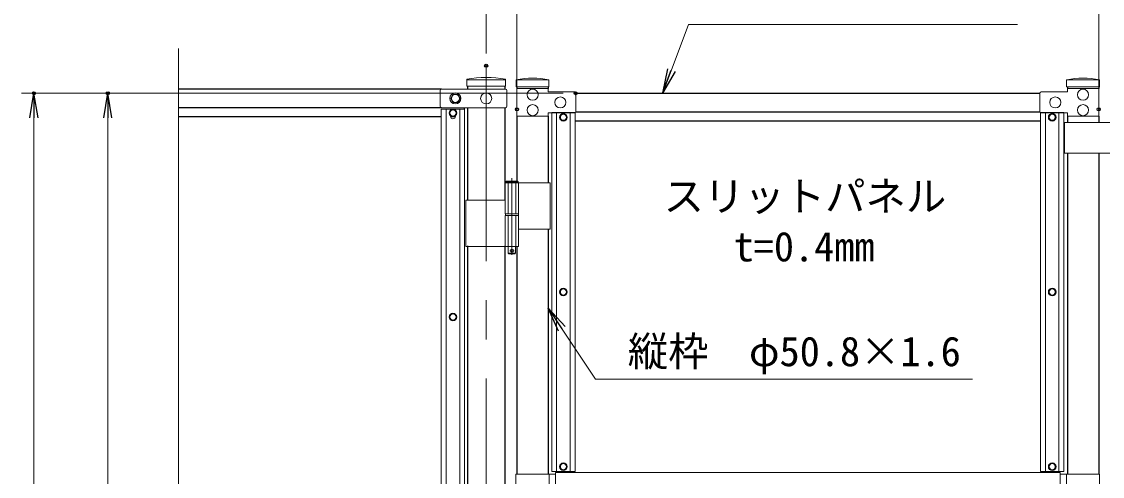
# Model space of a CAD drawing. Units: millimetres, scale not verified. Extents: x -4200 to 4200, y -2970 to 2970.
# Drawn here: x -51 to 1705, y 247 to 986 of the extents above; entities that cross this region are included whole.
import ezdxf
from ezdxf.enums import TextEntityAlignment as Align

# ---------------------------------------------------------------- set-up
doc = ezdxf.new("R2010")
doc.units = ezdxf.units.MM
doc.header["$LTSCALE"] = 10
doc.header["$PDMODE"] = 32
doc.header["$PDSIZE"] = 5
doc.linetypes.add('DASHED', pattern=[7.5, 6, -1.5])
doc.linetypes.add('USER1', pattern=[50.8, 31.75, -6.35, 6.35, -6.35])
for name, color, linetype, lineweight in [('0-1_D-STR1', 1, 'Continuous', 25), ('0-2_D-STR3', 3, 'Continuous', 13), ('0-3_D-BMK', 2, 'USER1', 13), ('0-4_D-STR-DIM', 7, 'Continuous', 13), ('0-7_D-STR-TXT', 7, 'Continuous', 13)]:
    doc.layers.add(name, color=color, linetype=linetype, lineweight=lineweight)
doc.layers.add('0-5_0', color=7, linetype='Continuous')
doc.layers.add('0-6_Defpoints', color=8, linetype='Continuous')
doc.styles.add('ＭＳ ゴシック', font='')
doc.styles.get('ＭＳ ゴシック').set_extended_font_data('MS Gothic')

# ---------------------------------------------------------------- blocks, each defined once
blk = doc.blocks.new('_Open')
at = {"layer": '0-5_0'}
blk.add_line((-10, 1.667), (0, 0), dxfattribs=at)
blk.add_lwpolyline([(-10, -1.667), (0, 0), (-10, 0)], dxfattribs=at)

msp = doc.modelspace()

# ---------------------------------------------------------------- linework, layer by layer
at = {"layer": '0-1_D-STR1'}
for p, q in [((673.35, 881.11), (673.35, 875.9)), ((733.85, 881.11), (733.85, 875.9)), ((753.6, 879.91), (753.6, 876.91)), ((804.4, 879.91), (804.4, 876.91)), ((1647.8, 879.91), (1647.8, 876.91)), ((1698.6, 879.91), (1698.6, 876.91)), ((630.95, 875.9), (203.6, 875.9)), ((848.89, 869.41), (1603.32, 869.41)), ((630.96, 845.9), (203.6, 845.9)), ((668.6, 843.65), (668.6, 845.9)), ((673.35, 845.9), (673.35, 696.4)), ((733.85, 845.9), (733.85, 696.4)), ((630.6, 830.9), (203.6, 830.9)), ((653.48, 830.9), (645.73, 830.9)), ((753.6, 831.91), (753.6, 726.7)), ((804.4, 831.91), (804.4, 723.7)), ((848.89, 839.41), (1603.32, 839.41)), ((1642.1, 837.41), (1642.1, 837.16)), ((1647.8, 831.91), (1647.8, 822.09)), ((1698.6, 831.91), (1698.6, 822.09)), ((848.1, 824.41), (1604.1, 824.41)), ((1647.8, 772.09), (1647.8, 251.7)), ((1698.6, 772.09), (1698.6, 251.7)), ((804.4, 648.7), (804.4, 251.7)), ((673.35, 621.4), (673.35, 166.9)), ((733.85, 621.4), (733.85, 166.9)), ((753.6, 620.7), (753.6, 251.7))]:
    msp.add_line(p, q, dxfattribs=at)
at = {"layer": '0-2_D-STR3'}
for p, q in [((672.15, 881.11), (672.15, 891.99)), ((672.15, 881.11), (735.05, 881.11)), ((673.35, 890.9), (733.85, 890.9)), ((735.05, 881.11), (735.05, 891.99)), ((805.6, 890.91), (752.4, 890.91)), ((752.4, 890.91), (752.4, 879.91)), ((805.6, 879.91), (752.4, 879.91)), ((805.6, 879.91), (805.6, 890.91)), ((1699.8, 890.91), (1646.6, 890.91)), ((1646.6, 890.91), (1646.6, 879.91)), ((1699.8, 879.91), (1646.6, 879.91)), ((1699.8, 879.91), (1699.8, 890.91)), ((628.6, 873.9), (628.6, 847.9)), ((630.6, 875.9), (734.94, 875.9)), ((736.94, 873.9), (736.94, 847.9)), ((849.15, 869.41), (849.15, 839.41)), ((1603.05, 869.41), (1603.05, 839.41)), ((630.6, 845.9), (734.94, 845.9)), ((668.6, 843.65), (630.6, 843.65)), ((630.6, 843.65), (630.6, 169.15)), ((638.6, 843.65), (638.6, 169.15)), ((660.6, 843.65), (660.6, 169.15)), ((668.6, 843.65), (668.6, 169.15)), ((645.6, 831.9), (645.6, 832.6)), ((653.6, 832.6), (653.6, 831.9)), ((848.1, 838.16), (810.1, 838.16)), ((810.1, 838.16), (810.1, 255.15)), ((818.1, 838.16), (818.1, 255.15)), ((840.1, 838.16), (840.1, 255.15)), ((848.1, 838.16), (848.1, 255.15)), ((1604.1, 838.16), (1642.1, 838.16)), ((1604.1, 838.16), (1604.1, 255.15)), ((1612.1, 838.16), (1612.1, 255.15)), ((1634.1, 838.16), (1634.1, 255.15)), ((1642.1, 838.16), (1642.1, 255.15)), ((1763, 822.09), (1643, 822.09)), ((1643, 822.09), (1643, 772.09)), ((1763, 772.09), (1643, 772.09)), ((734.64, 723.7), (734.64, 673.7)), ((807.55, 723.7), (734.64, 723.7)), ((735.44, 725.7), (736.44, 726.7)), ((735.44, 725.7), (735.44, 723.7)), ((735.44, 725.7), (755.44, 725.7)), ((754.44, 726.7), (736.44, 726.7)), ((756.24, 723.7), (756.24, 673.7)), ((807.55, 723.7), (807.55, 648.7)), ((734.64, 695.7), (670.3, 695.7)), ((670.3, 695.7), (670.3, 620.7)), ((756.24, 673.7), (734.64, 673.7)), ((756.24, 670.7), (734.64, 670.7)), ((734.64, 670.7), (734.64, 620.7)), ((734.94, 673.7), (734.94, 670.7)), ((755.94, 670.7), (734.94, 670.7)), ((755.94, 673.7), (755.94, 670.7)), ((756.24, 670.7), (756.24, 620.7)), ((807.55, 648.7), (756.36, 648.7)), ((756.24, 620.7), (670.3, 620.7)), ((751.44, 620.7), (751.44, 609.7)), ((740.44, 608.7), (739.44, 609.7)), ((750.44, 608.7), (740.44, 608.7)), ((750.44, 608.7), (751.44, 609.7)), ((752, 250.9), (752, 200.9)), ((752, 250.9), (816.1, 250.9)), ((806, 250.9), (806, 200.9)), ((848.1, 255.15), (810.1, 255.15)), ((1636.1, 253.4), (816.1, 253.4)), ((816.1, 198.4), (816.1, 253.4)), ((1604.1, 255.15), (1642.1, 255.15)), ((1636.1, 232.4), (1636.1, 253.4)), ((1700.2, 250.9), (1636.1, 250.9)), ((1646.2, 250.9), (1646.2, 232.4)), ((1700.2, 250.9), (1700.2, 232.4))]:
    msp.add_line(p, q, dxfattribs=at)
at = {"layer": '0-2_D-STR3', "linetype": 'DASHED'}
for p, q in [((739.14, 723.7), (739.14, 673.7)), ((751.74, 723.7), (751.74, 673.7)), ((739.14, 670.7), (739.14, 620.7)), ((751.74, 670.7), (751.74, 620.7))]:
    msp.add_line(p, q, dxfattribs=at)
at = {"layer": '0-2_D-STR3'}
for points in [[(646.1, 860.9), (649.85, 867.4), (657.36, 867.4), (661.1, 860.9), (657.36, 854.4), (649.85, 854.4)], [(655.38, 837.4), (652.49, 842.4), (646.72, 842.4), (643.83, 837.4), (646.72, 832.4), (652.49, 832.4)], [(823.33, 830.41), (826.22, 835.41), (831.99, 835.41), (834.88, 830.41), (831.99, 825.41), (826.22, 825.41)], [(823.33, 830.41), (826.22, 835.41), (831.99, 835.41), (834.88, 830.41), (831.99, 825.41), (826.22, 825.41)], [(1628.88, 830.41), (1625.99, 835.41), (1620.22, 835.41), (1617.33, 830.41), (1620.22, 825.41), (1625.99, 825.41)], [(1628.88, 830.41), (1625.99, 835.41), (1620.22, 835.41), (1617.33, 830.41), (1620.22, 825.41), (1625.99, 825.41)], [(823.33, 546.65), (826.22, 551.65), (831.99, 551.65), (834.88, 546.65), (831.99, 541.65), (826.22, 541.65)], [(823.33, 546.65), (826.22, 551.65), (831.99, 551.65), (834.88, 546.65), (831.99, 541.65), (826.22, 541.65)], [(1628.88, 546.65), (1625.99, 551.65), (1620.22, 551.65), (1617.33, 546.65), (1620.22, 541.65), (1625.99, 541.65)], [(1628.88, 546.65), (1625.99, 551.65), (1620.22, 551.65), (1617.33, 546.65), (1620.22, 541.65), (1625.99, 541.65)], [(655.38, 505.9), (652.49, 510.9), (646.72, 510.9), (643.83, 505.9), (646.72, 500.9), (652.49, 500.9)], [(823.33, 262.9), (826.22, 257.9), (831.99, 257.9), (834.88, 262.9), (831.99, 267.9), (826.22, 267.9)], [(823.33, 262.9), (826.22, 257.9), (831.99, 257.9), (834.88, 262.9), (831.99, 267.9), (826.22, 267.9)], [(1628.88, 262.9), (1625.99, 257.9), (1620.22, 257.9), (1617.33, 262.9), (1620.22, 267.9), (1625.99, 267.9)], [(1628.88, 262.9), (1625.99, 257.9), (1620.22, 257.9), (1617.33, 262.9), (1620.22, 267.9), (1625.99, 267.9)]]:
    msp.add_lwpolyline(points, close=True, dxfattribs=at)
for points in [[(804.4, 831.91), (753.6, 831.91), (753.6, 876.91), (804.4, 876.91), (804.4, 871.41), (847.15, 871.41)], [(1647.8, 831.91), (1698.6, 831.91), (1698.6, 876.91), (1647.8, 876.91), (1647.8, 871.41), (1605.05, 871.41)], [(804.4, 831.91), (804.4, 837.41), (847.15, 837.41)], [(1647.8, 831.91), (1647.8, 837.41), (1605.05, 837.41)], [(754.44, 726.7), (755.44, 725.7), (755.44, 723.7)], [(739.44, 620.7), (739.44, 609.7), (751.44, 609.7)]]:
    msp.add_lwpolyline(points, dxfattribs=at)
for centre, radius in [((653.6, 860.9), 9), ((653.6, 860.9), 6.5), ((703.6, 860.9), 9), ((779, 866.91), 9), ((824.15, 854.41), 9), ((1628.05, 854.41), 9), ((1673.2, 866.91), 9), ((649.6, 837.4), 6.25), ((779, 841.91), 9), ((1673.2, 841.91), 9), ((649.6, 837.4), 5), ((829.1, 830.41), 6.25), ((829.1, 830.41), 6.25), ((829.1, 830.41), 5), ((829.1, 830.41), 5), ((1623.1, 830.41), 6.25), ((1623.1, 830.41), 6.25), ((1623.1, 830.41), 5), ((1623.1, 830.41), 5), ((745.44, 613.7), 2.5), ((829.1, 546.65), 6.25), ((829.1, 546.65), 6.25), ((829.1, 546.65), 5), ((829.1, 546.65), 5), ((1623.1, 546.65), 6.25), ((1623.1, 546.65), 6.25), ((1623.1, 546.65), 5), ((1623.1, 546.65), 5), ((649.6, 505.9), 6.25), ((649.6, 505.9), 5), ((829.1, 262.9), 6.25), ((829.1, 262.9), 6.25), ((829.1, 262.9), 5), ((829.1, 262.9), 5), ((1623.1, 262.9), 6.25), ((1623.1, 262.9), 6.25), ((1623.1, 262.9), 5), ((1623.1, 262.9), 5)]:
    msp.add_circle(centre, radius, dxfattribs=at)
for centre, radius, start, end in [((703.6, 735.11), 160, 78.66399, 101.33601), ((779, 774.48), 119.43, 77.13052, 102.86948), ((1673.2, 774.48), 119.43, 77.13052, 102.86948), ((630.6, 873.9), 2, 90, 180), ((734.94, 873.9), 2, 0, 90), ((847.15, 869.41), 2, 0, 90), ((1605.05, 869.41), 2, 90, 180), ((630.6, 847.9), 2, 180, 270), ((734.94, 847.9), 2, 270, 0), ((649.6, 831.9), 4, 180, 0), ((847.15, 839.41), 2, 270, 0), ((1605.05, 839.41), 2, 180, 270)]:
    msp.add_arc(centre, radius, start, end, dxfattribs=at)
at = {"layer": '0-3_D-BMK'}
for p, q in [((703.6, 914.14), (703.6, -884.68)), ((745.44, 731.62), (745.44, 606.73)), ((749.07, 613.7), (741.82, 613.7))]:
    msp.add_line(p, q, dxfattribs=at)
at = {"layer": '0-4_D-STR-DIM'}
for p, q in [((703.6, 934.14), (703.6, 1268.9)), ((753.6, 863.3), (753.6, 1148.9)), ((1698.6, 863.3), (1698.6, 1148.9)), ((1698.6, 863.3), (1698.6, 1148.9)), ((203.6, 178.05), (203.6, 941.9)), ((828.89, 869.41), (-51.09, 869.41)), ((828.89, 869.41), (68.91, 869.41)), ((-31.09, -584.1), (-31.09, 829.41)), ((88.91, -530.59), (88.91, 829.41))]:
    msp.add_line(p, q, dxfattribs=at)
at = {"layer": '0-6_Defpoints'}
for p in [(703.6, 914.14), (-31.09, 869.41), (88.91, 869.41), (848.89, 869.41), (753.6, 843.3), (1698.6, 843.3)]:
    msp.add_point(p, dxfattribs=at)
at = {"layer": '0-7_D-STR-TXT'}
for points in [[(1566.79, 981.12), (1032.11, 981.12), (990.97, 871.28)], [(1493.82, 404.97), (881.23, 404.97), (805.51, 518.51)]]:
    msp.add_lwpolyline(points, dxfattribs=at)

# ---------------------------------------------------------------- block references
at = {"layer": '0-4_D-STR-DIM', "xscale": 4, "yscale": 4, "rotation": 90}
for p in [(-31.09, 869.41), (88.91, 869.41)]:
    msp.add_blockref('_Open', p, dxfattribs=at)
at = {"layer": '0-7_D-STR-TXT', "xscale": 4, "yscale": 4}
for p, rotation in [((990.27, 869.41), 249.46512), ((804.4, 520.17), 123.70042)]:
    msp.add_blockref('_Open', p, dxfattribs=dict(at, rotation=rotation))

# ---------------------------------------------------------------- texts
at = {"layer": '0-7_D-STR-TXT', "style": 'ＭＳ ゴシック'}
for s, p in [('スリットパネル', (991.83, 663.57)), ('t=0.4mm', (1105.54, 581.92)), ('縦枠\u3000φ50.8×1.6', (933.68, 411.72))]:
    msp.add_text(s, height=48.09, dxfattribs=at).set_placement(p, align=Align.BOTTOM_LEFT)

doc.saveas('drawing.dxf')
